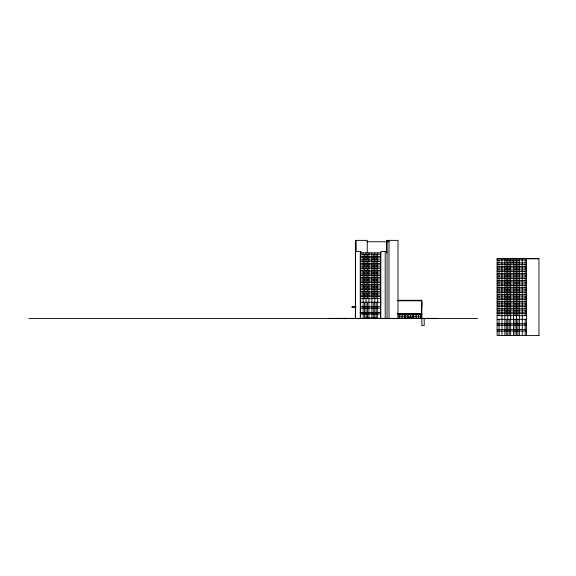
<?xml version="1.0" encoding="UTF-8"?>
<svg xmlns="http://www.w3.org/2000/svg" width="576" height="576" viewBox="0 0 576 576"><rect width="100%" height="100%" fill="white"/><g stroke="black" fill="none" stroke-linecap="round" stroke-linejoin="round"><path stroke-width="0.86" d="M406.21 318.384L408.168 317.606L411.689 317.606L413.64 318.384L413.64 313.891M377.64 252.886L377.64 318.29L367.466 318.29L367.466 302.256M366.847 241.74L389.009 241.74M355.572 251.518L361.051 251.518L361.051 252.886M387.05 251.518L380.83 251.518L380.83 318.384M381.247 252.886L360.274 252.886L360.274 318.29M386.662 252.886L387.05 252.886M360.274 254.347L380.462 254.347M360.274 256.399L380.462 256.399M360.274 257.868L380.462 257.868M497.117 258.79L538.956 258.79M360.274 259.92L380.462 259.92M497.117 260.057L526.414 260.057M360.274 261.389L380.462 261.389M497.117 262.894L526.414 262.894M360.274 263.441L380.462 263.441M497.117 264.362L526.414 264.362M360.274 264.91L380.462 264.91M497.117 266.414L526.414 266.414M360.274 266.962L380.462 266.962M497.117 267.876L526.414 267.876M360.274 268.43L380.462 268.43M497.117 269.935L526.414 269.935M360.274 270.482L380.462 270.482M497.117 271.397L526.414 271.397M360.274 271.944L380.462 271.944M497.117 273.449L526.414 273.449M360.274 274.003L380.462 274.003M497.117 274.918L526.414 274.918M360.274 275.465L380.462 275.465M497.117 276.97L526.414 276.97M360.274 277.517L380.462 277.517M497.117 278.438L526.414 278.438M360.274 278.986L380.462 278.986M497.117 280.49L526.414 280.49M360.274 281.038L380.462 281.038M497.117 281.959L526.414 281.959M360.274 282.506L380.462 282.506M497.117 284.011L526.414 284.011M360.274 284.558L380.462 284.558M497.117 285.48L526.414 285.48M360.274 286.027L380.462 286.027M497.117 287.532L526.414 287.532M360.274 288.079L380.462 288.079M497.117 288.994L526.414 288.994M360.274 289.548L380.462 289.548M497.117 291.053L526.414 291.053M360.274 291.6L380.462 291.6M497.117 292.514L526.414 292.514M360.274 293.062L380.462 293.062M497.117 294.566L526.414 294.566M360.274 295.121L380.462 295.121M497.117 296.035L526.414 296.035M360.274 296.582L380.462 296.582M497.117 298.087L526.414 298.087M360.274 298.634L380.462 298.634M497.117 299.556L526.414 299.556M397.31 300.298L421.855 300.298L421.855 325.62L424.202 325.62L424.202 318.384M397.67 300.787L421.661 300.787L421.661 300.298M497.117 301.608L526.414 301.608M360.274 302.256L380.462 302.256M421.855 302.256L421.855 306.691M497.117 303.077L526.414 303.077M497.117 305.129L526.414 305.129M497.117 306.598L526.414 306.598M356.047 306.691L351.857 306.691L351.857 307.282L356.047 307.282M360.274 306.655L380.462 306.655M360.274 308.124L380.462 308.124M421.07 308.16L421.855 308.16M497.117 308.65L526.414 308.65M497.117 310.111L526.414 310.111M497.117 312.17L526.414 312.17M360.274 312.523L380.462 312.523M360.274 312.718L380.462 312.718M497.117 313.632L526.414 313.632M397.31 313.891L421.855 313.891M360.274 313.985L380.462 313.985M397.31 313.985L421.855 314.028M398.081 314.179L421.07 314.194M497.117 315.684L526.414 315.684M398.081 316.188L404.597 316.188M405.482 316.188L412.812 316.188M413.69 316.188L421.027 316.188M365.443 318.154L377.165 318.154M398.081 318.19L407.923 318.19L407.923 314.179M411.185 318.19L421.027 318.19M329.162 318.384L437.659 318.384M28.8 318.427L477.605 318.427M497.117 319.306L526.414 319.306M497.117 323.705L526.414 323.705M497.117 325.174L526.414 325.174M497.117 329.573L526.414 329.573M497.117 331.034L526.414 331.034M538.956 335.434L497.117 335.434L497.117 258.588L538.956 258.588L538.956 335.628M526.414 258.588L526.414 335.434M525.197 260.057L525.197 262.894M525.197 264.362L525.197 266.414M525.197 267.876L525.197 269.935M525.197 271.397L525.197 273.449M525.197 274.918L525.197 276.97M525.197 278.438L525.197 280.49M525.197 281.959L525.197 284.011M525.197 285.48L525.197 287.532M525.197 288.994L525.197 291.053M525.197 292.514L525.197 294.566M525.197 296.035L525.197 298.087M525.197 299.556L525.197 301.608M525.197 303.077L525.197 305.129M525.197 306.598L525.197 308.65M525.197 310.111L525.197 312.17M525.197 313.632L525.197 315.684M525.197 319.306L525.197 335.434M522.288 258.588L522.288 335.434M519.386 258.588L519.386 335.434M517.932 260.057L517.932 262.894M517.932 264.362L517.932 266.414M517.932 267.876L517.932 269.935M517.932 271.397L517.932 273.449M517.932 274.918L517.932 276.97M517.932 278.438L517.932 280.49M517.932 281.959L517.932 284.011M517.932 285.48L517.932 287.532M517.932 288.994L517.932 291.053M517.932 292.514L517.932 294.566M517.932 296.035L517.932 298.087M517.932 299.556L517.932 301.608M517.932 303.077L517.932 305.129M517.932 306.598L517.932 308.65M517.932 310.111L517.932 312.17M517.932 313.632L517.932 315.684M517.932 319.306L517.932 335.434M516.478 258.588L516.478 335.434M515.023 260.057L515.023 262.894M515.023 264.362L515.023 266.414M515.023 267.876L515.023 269.935M515.023 271.397L515.023 273.449M515.023 274.918L515.023 276.97M515.023 278.438L515.023 280.49M515.023 281.959L515.023 284.011M515.023 285.48L515.023 287.532M515.023 288.994L515.023 291.053M515.023 292.514L515.023 294.566M515.023 296.035L515.023 298.087M515.023 299.556L515.023 301.608M515.023 303.077L515.023 305.129M515.023 306.598L515.023 308.65M515.023 310.111L515.023 312.17M515.023 313.632L515.023 315.684M515.023 319.306L515.023 335.434M513.569 258.588L513.569 335.434M512.114 260.057L512.114 262.894M510.66 258.588L510.66 335.434M509.213 260.057L509.213 262.894M509.213 264.362L509.213 266.414M509.213 267.876L509.213 269.935M509.213 271.397L509.213 273.449M509.213 274.918L509.213 276.97M509.213 278.438L509.213 280.49M509.213 281.959L509.213 284.011M509.213 285.48L509.213 287.532M509.213 288.994L509.213 291.053M509.213 292.514L509.213 294.566M509.213 296.035L509.213 298.087M509.213 299.556L509.213 301.608M509.213 303.077L509.213 305.129M509.213 306.598L509.213 308.65M509.213 310.111L509.213 312.17M509.213 313.632L509.213 315.684M509.213 319.306L509.213 335.434M507.758 258.588L507.758 335.434M506.304 260.057L506.304 262.894M506.304 264.362L506.304 266.414M506.304 267.876L506.304 269.935M506.304 271.397L506.304 273.449M506.304 274.918L506.304 276.97M506.304 278.438L506.304 280.49M506.304 281.959L506.304 284.011M506.304 285.48L506.304 287.532M506.304 288.994L506.304 291.053M506.304 292.514L506.304 294.566M506.304 296.035L506.304 298.087M506.304 299.556L506.304 301.608M506.304 303.077L506.304 305.129M506.304 306.598L506.304 308.65M506.304 310.111L506.304 312.17M506.304 313.632L506.304 315.684M506.304 319.306L506.304 335.434M504.85 258.588L504.85 335.434M501.941 258.588L501.941 335.434M499.039 260.057L499.039 262.894M499.039 264.362L499.039 266.414M499.039 267.876L499.039 269.935M499.039 271.397L499.039 273.449M499.039 274.918L499.039 276.97M499.039 278.438L499.039 280.49M499.039 281.959L499.039 284.011M499.039 285.48L499.039 287.532M499.039 288.994L499.039 291.053M499.039 292.514L499.039 294.566M499.039 296.035L499.039 298.087M499.039 299.556L499.039 301.608M499.039 303.077L499.039 305.129M499.039 306.598L499.039 308.65M499.039 310.111L499.039 312.17M499.039 313.632L499.039 315.684M499.039 319.306L499.039 335.434M421.56 300.787L421.56 313.985M421.07 313.891L421.07 318.384M421.027 314.179L421.027 318.384M418.579 314.179L418.579 318.19M416.138 314.179L416.138 318.19M412.862 313.891L412.862 318.427M411.689 318.384L411.689 317.455L408.168 317.606M411.588 317.455L411.588 318.384M410.371 314.179L410.371 317.52M405.482 314.179L405.482 318.384L405.432 313.891M404.647 313.985L404.597 318.384M402.156 314.179L402.156 318.19M399.708 314.179L399.708 318.19M398.002 318.384L398.002 240.372L386.662 240.372L386.662 252.029M389.009 240.372L389.009 318.384M387.05 240.372L387.05 318.384M385.207 251.518L385.207 318.384M380.462 252.886L380.462 318.29M376.193 254.347L376.193 256.399M376.193 257.868L376.193 259.92M376.193 261.389L376.193 263.441M376.193 264.91L376.193 266.962M376.193 268.43L376.193 270.482M376.193 271.944L376.193 274.003M376.193 275.465L376.193 277.517M376.193 278.986L376.193 281.038M376.193 282.506L376.193 284.558M376.193 286.027L376.193 288.079M376.193 289.548L376.193 291.6M376.193 293.062L376.193 295.121M376.193 296.582L376.193 298.634M376.193 302.256L376.193 318.19M374.738 252.886L374.738 318.19M373.284 254.347L373.284 256.399M373.284 257.868L373.284 259.92M373.284 261.389L373.284 263.441M373.284 264.91L373.284 266.962M373.284 268.43L373.284 270.482M373.284 271.944L373.284 274.003M373.284 275.465L373.284 277.517M373.284 278.986L373.284 281.038M373.284 282.506L373.284 284.558M373.284 286.027L373.284 288.079M373.284 289.548L373.284 291.6M373.284 293.062L373.284 295.121M373.284 296.582L373.284 298.634M373.284 302.256L373.284 318.19M371.83 252.886L371.83 318.19M368.921 252.886L368.921 318.19M367.466 254.347L367.466 256.399M367.466 257.868L367.466 259.92M367.466 261.389L367.466 263.441M367.466 264.91L367.466 266.962M367.466 268.43L367.466 270.482M367.466 271.944L367.466 274.003M367.466 275.465L367.466 277.517M367.466 278.986L367.466 281.038M367.466 282.506L367.466 284.558M367.466 286.027L367.466 288.079M367.466 289.548L367.466 291.6M367.466 293.062L367.466 295.121M367.466 296.582L367.466 298.634M367.279 252.886L367.279 240.372L355.572 240.372L355.572 318.384M367.279 313.682L367.279 318.154M366.019 252.886L366.019 318.29M364.565 254.347L364.565 256.399M364.565 257.868L364.565 259.92M364.565 261.389L364.565 263.441M364.565 264.91L364.565 266.962M364.565 268.43L364.565 270.482M364.565 271.944L364.565 274.003M364.565 275.465L364.565 277.517M364.565 278.986L364.565 281.038M364.565 282.506L364.565 284.558M364.565 286.027L364.565 288.079M364.565 289.548L364.565 291.6M364.565 293.062L364.565 295.121M364.565 296.582L364.565 298.634M364.565 302.256L364.565 318.29M363.11 252.886L363.11 318.29M360.641 251.518L360.641 318.384M356.155 240.372L356.155 251.575M355.378 241.74L355.378 318.384M344.441 318.384L344.441 318.874"/></g></svg>
